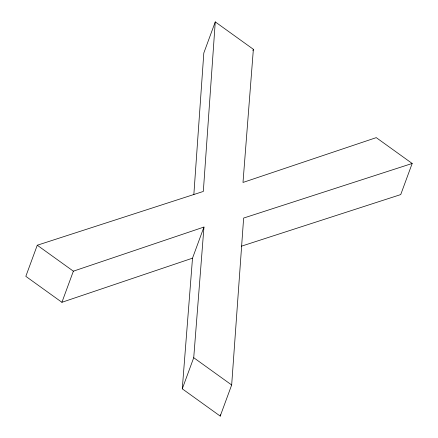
<?xml version="1.0" encoding="UTF-8"?>
<svg xmlns="http://www.w3.org/2000/svg" width="438" height="438" viewBox="0 0 438 438"><rect width="100%" height="100%" fill="white"/><g stroke="black" fill="none" stroke-linecap="round" stroke-linejoin="round"><path stroke-width="0.66" d="M193.842 194.642L203.812 53.014L215.261 21.9L253.367 49.297L242.997 182.449L376.253 137.636L412.18 163.467L400.732 194.581L241.294 246.227M215.261 21.9L203.325 191.439L37.268 245.231L25.82 276.345L61.917 302.291L192.512 258.168L203.96 227.048L73.365 271.177L61.917 302.291M192.512 258.168L182.279 388.824L220.221 416.1L220.319 414.737M220.221 416.1L231.669 384.986L243.632 218.058L412.18 163.467M182.279 388.824L193.727 357.709L203.96 227.048M252.901 50.567L253.367 49.297M37.268 245.231L73.365 271.177M193.727 357.709L231.669 384.986"/></g></svg>
